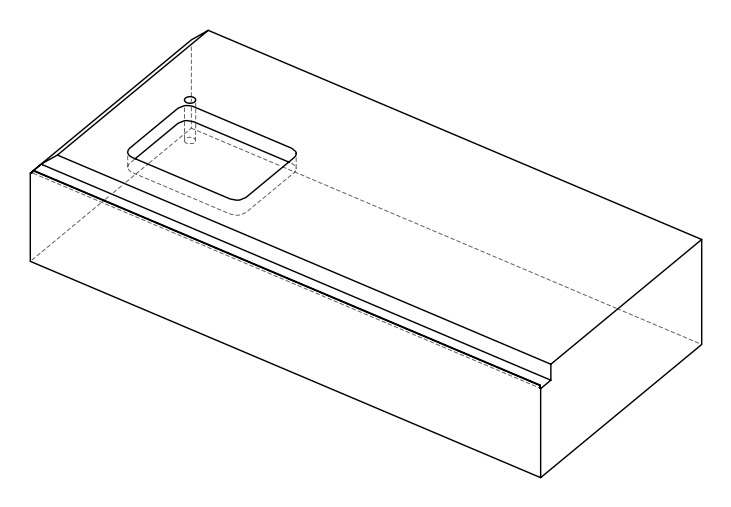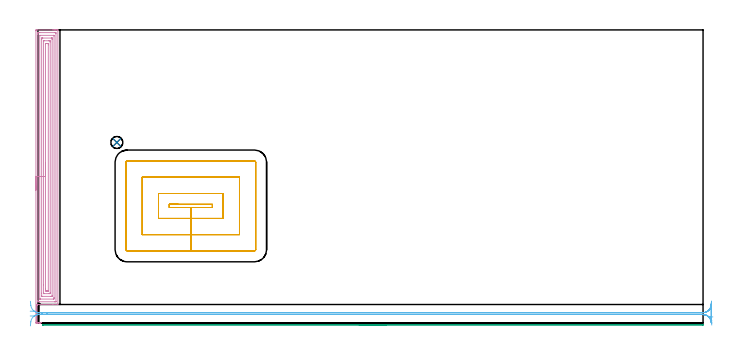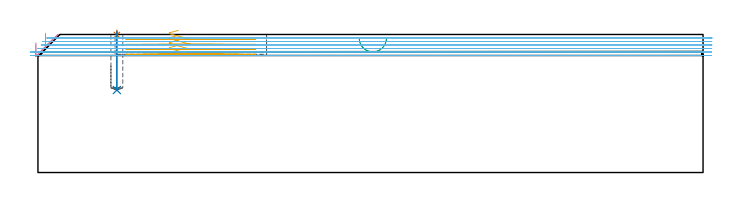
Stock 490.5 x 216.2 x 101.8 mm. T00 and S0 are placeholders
(PLAN: 6 operations, 4 tool changes, 33.3 min)
(1 SPOT_DRILL | STEP1POCKET | NXT0321_9005460120000 | 0.03 min | 1 mm3)
(2 DRILL_BLIND_HOLE_INTO_CENTER | STEP1POCKET | NXT0301_059 | 0.17 min | 2407 mm3)
(3 AREA_MILL | FG_CHAMFER_SURFACE | UGT0205_001 | 4.03 min | 36240 mm3)
(4 AREA_MILL_1 | FG_CHAMFER_SURFACE_1 | UGT0205_001 | 10.17 min | 27515 mm3)
(5 MILL_RECTANGULAR_POCKET | POCKET_RECTANGULAR_STRAIGHT | UGT0201_010 | Follow Part, ap 4, ae 75% | 6.7 min | 133413 mm3)
(6 MILL_RECTANGULAR_SLOT | SLOT_RECTANGULAR | UGT0201_102 | Follow Part, ap 3, ae 75% | 12.23 min | 66564 mm3)
(TOOL NXT0321_9005460120000 | NC Spot Drill, 142deg, 12mm, Carbide, Uncoated | D12 PA142 FL30 Z2)
(TOOL NXT0301_059 | Carbide Drill 8.8mm [860.1-0880-026A1-MM 2214] | D8.8 PA140 FL47 Z2)
(TOOL UGT0205_001 | Chamfer Mill 20 x 3 x 45 deg. | D20 FL50 Z2)
(TOOL UGT0201_010 | End Mill 16 mm | D16 FL22 Z2)
(TOOL UGT0201_102 | End Mill 12 mm | D12 FL16 Z2)
(OP 1 SPOT_DRILL)
G17 G21 G94 G90
T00 M6
G54
G17 G0 G90 X58.2 Y133.2 S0 M3
G43 Z111.8 H0
G94 G81 G98 Z101.421 F250. R104.8
G80
M5
M2
(OP 2 DRILL_BLIND_HOLE_INTO_CENTER)
G17 G21 G94 G90
T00 M6
G54
G17 G0 G90 X58.2 Y133.2 S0 M3
G43 Z111.8 H1
G94 G81 G98 Z60.8 F250. R103.8
G80
M5
M2
(OP 3 AREA_MILL)
G17 G21 G94 G90
T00 M6
G54
G17 G0 G90 X256.95 Y-1.5 S1061 M3
G43 Z111.8 H0
Z99.
G94 G1 X256.912 Z98.128 F250.
X256.798 Z97.264
X256.609 Z96.412
X256.347 Z95.58
X256.013 Z94.774
X255.61 Z94.
X255.142 Z93.264
X254.61 Z92.572
X254.021 Z91.929
X253.378 Z91.34
X252.686 Z90.808
X251.95 Z90.34
X251.176 Z89.937
X250.37 Z89.603
X249.538 Z89.341
X248.686 Z89.152
X247.822 Z89.038
X246.95 Z89.
X3.569
X3.494 Y-1.499 Z89.001
X3.426 Y-1.492
X3.408 Y-1.489 Z89.003
X3.55 Y-1.35 Z89.149
X3.569 Y-1.331 Z89.168
X3.694 Y-1.205 Z89.291
X4.015 Y-1.2 Z89.3
X490.332
X490.486 Y-1.203 Z89.288
X490.49 Y-1.253 Z89.238
X490.496 Y-1.491 Z89.005
X490.442 Y-1.496 Z89.004
X490.332 Y-1.5 Z89.
X246.95
X246.078 Z89.038
X245.214 Z89.152
X244.362 Z89.341
X243.53 Z89.603
X242.724 Z89.937
X241.95 Z90.34
X241.214 Z90.808
X240.522 Z91.34
X239.879 Z91.929
X239.29 Z92.572
X238.758 Z93.264
X238.29 Z94.
X237.887 Z94.774
X237.553 Z95.58
X237.291 Z96.412
X237.102 Z97.264
X236.988 Z98.128
X236.95 Z99.
G0 Z111.8
M5
M2
(OP 4 AREA_MILL_1)
G17 G21 G94 G90
T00 M6
G54
G17 G0 G90 X-1.5 Y98.1 S1061 M3
G43 Z111.8 H0
Z95.6
G94 G1 Y98.138 Z94.728 F250.
Y98.252 Z93.864
Y98.441 Z93.012
Y98.703 Z92.18
Y99.037 Z91.374
Y99.44 Z90.6
Y99.908 Z89.864
Y100.44 Z89.172
Y101.029 Z88.529
Y101.672 Z87.94
Y102.364 Z87.408
Y103.1 Z86.94
Y103.874 Z86.537
Y104.68 Z86.203
Y105.512 Z85.941
Y106.363 Z85.752
Y107.228 Z85.638
Y108.1 Z85.6
Y215.599
X-1.496 Y215.944 Z85.602
X-1.492 Y216.19 Z85.606
X-1.242 Y216.2 Z85.856
X10.888 Z97.983
X11.486 Z98.58
X12.067 Z99.164
X12.375 Z99.471
X12.955 Z100.051
X13.263 Z100.358
X13.879 Z100.978
X14.32 Z101.419
X14.665 Y216.193 Z101.757
X14.697 Y216.19 Z101.788
X14.7 Y216.045 Z101.8
Y13.982
X14.696 Y13.709 Z101.79
X14.634 Y13.7 Z101.729
X10.924 Z98.023
X-0.8 Z86.3
Y13.166
X-0.797 Y13.09 Z86.296
X-0.789 Y12.952 Z86.288
Y12.897 Z86.287
X-0.8 Y12.842 Z86.3
Y0.3
X-0.3 Y0.298 Z86.8
X-0.296 Y0.296 Z86.803
X-0.294
X-0.063 Y0.297 Z87.033
X0.546 Y0.295 Z87.642
X0.825 Y0.294 Z87.921
X1.372 Y0.292 Z88.471
X1.714 Y0.288 Z88.813
X1.806 Y0.284 Z88.905
X1.946 Y0.271 Z89.045
X2.158 Y0.242 Z89.255
X2.189 Y0.238 Z89.284
X2.191 Y0.234 Z89.285
X2.19 Y0.232
X2.185 Y0.227 Z89.28
X2.072 Y0.155 Z89.17
X1.843 Y0.016 Z88.941
X1.714 Y0.014 Z88.813
X1.127 Y0.007 Z88.226
X-0.366 Y0.003 Z86.731
X-1.259 Y0. Z85.838
X-1.491 Y0.002 Z85.605
X-1.5 Y0.43 Z85.6
Y108.1
X-0.086 Z87.014
Y212.923
X-0.085 Y213.815 Z87.015
X-0.084 Y213.836 Z87.016
X-0.063 Y214.19 Z87.037
X0.444 Y214.198 Z87.544
X0.825 Y214.199 Z87.925
X1.331 Y214.2 Z88.431
X12.375 Y214.199 Z99.475
X12.883 Y214.197 Z99.983
X13.263 Y214.19 Z100.363
X13.284 Y213.815 Z100.384
X13.285 Y213.793 Z100.385
Y15.766
X13.284 Y15.745 Z100.384
X13.28 Y15.724 Z100.38
X13.275 Y15.71 Z100.375
X13.263 Y15.708 Z100.363
X12.441 Y15.7 Z99.541
X12.375 Z99.475
X0.892 Z87.992
X0.001 Y15.702 Z87.101
X-0.063 Y15.707 Z87.037
X-0.078 Y15.71 Z87.022
X-0.083 Y15.744 Z87.017
X-0.085 Y15.766 Z87.015
Y15.789
X-0.086 Y16.659 Z87.014
Y108.1
X1.328 Z88.428
X1.329 Y212.031 Z88.429
X1.331 Y212.127 Z88.431
X1.333 Y212.175 Z88.433
X1.335 Y212.19 Z88.435
X1.377 Y212.193 Z88.477
X1.547 Y212.199 Z88.647
X11.486 Z98.586
X11.654 Y212.198 Z98.754
X11.767 Y212.194 Z98.867
X11.854 Y212.19 Z98.954
X11.865 Y212.177 Z98.965
X11.867 Y212.159 Z98.967
X11.869 Y212.031 Z98.969
X11.871 Y211.644 Z98.971
Y18.949
X11.868 Y18.443 Z98.968
X11.865 Y18.063 Z98.965
X11.849 Y17.71 Z98.949
X11.486 Y17.703 Z98.586
X11.337 Y17.701 Z98.437
X1.714 Z88.814
X1.563 Y17.702 Z88.663
X1.369 Y17.71 Z88.469
X1.334 Y17.718 Z88.434
X1.332 Y17.74 Z88.432
X1.33 Y17.768 Z88.43
X1.329 Y17.937 Z88.429
X1.328 Y108.1 Z88.428
X2.743 Z89.843
Y209.213
X2.744 Y209.355 Z89.844
X2.749 Y210.099 Z89.849
X2.76 Y210.19 Z89.86
X2.859 Y210.193 Z89.959
X3.07 Y210.197 Z90.17
X3.491 Y210.2 Z90.591
X3.537 Z90.637
X9.756 Z96.856
X10.148 Y210.198 Z97.248
X10.344 Y210.194 Z97.444
X10.441 Y210.19 Z97.541
X10.451 Y210.184 Z97.551
X10.453 Y210.168 Z97.553
X10.455 Y210.132 Z97.555
X10.457 Y209.496 Z97.557
Y209.355
Y20.227
X10.455 Y19.852 Z97.555
X10.453 Y19.758 Z97.553
X10.451 Y19.719 Z97.551
X10.408 Y19.71 Z97.508
X10.231 Y19.703 Z97.331
X9.709 Y19.701 Z96.809
X9.346 Y19.7 Z96.446
X3.126 Y19.701 Z90.226
X2.82 Y19.708 Z89.92
X2.75 Y19.71 Z89.85
X2.748 Y19.829 Z89.848
X2.744 Y20.085 Z89.844
X2.743 Y22.011 Z89.843
Y108.1
X4.157 Z91.257
Y207.793
X4.16 Y208.016 Z91.26
X4.164 Y208.163 Z91.264
X4.169 Y208.191 Z91.269
X4.184 Y208.194 Z91.284
X4.222 Y208.197 Z91.322
X4.379 Y208.199 Z91.479
X4.64 Y208.2 Z91.74
X7.933 Z95.033
X8.195 Y208.199 Z95.295
X8.821 Y208.193 Z95.921
X9.023 Y208.19 Z96.123
X9.036 Y207.793 Z96.136
X9.041 Y207.57 Z96.141
X9.043 Y207.348 Z96.143
Y22.68
X9.041 Y22.011 Z96.141
X9.039 Y21.792 Z96.139
X9.036 Y21.723 Z96.136
X8.975 Y21.71 Z96.075
X8.821 Y21.706 Z95.921
X8.242 Y21.7 Z95.342
X4.379 Z91.479
X4.276 Y21.702 Z91.376
X4.194 Y21.706 Z91.294
X4.171 Y21.709 Z91.271
X4.164 Y21.728 Z91.264
X4.161 Y21.788 Z91.261
X4.158 Y22.011 Z91.258
X4.157 Y28.228 Z91.257
Y108.1
X5.571 Z92.671
X5.572 Y205.786 Z92.672
X5.574 Y206.08 Z92.674
X5.576 Y206.152 Z92.676
X5.577 Y206.181 Z92.677
X5.607 Y206.19 Z92.707
X5.747 Y206.197 Z92.847
X6.156 Y206.199 Z93.256
X6.632 Y206.2 Z93.732
X7.044 Y206.199 Z94.144
X7.524 Y206.197 Z94.624
X7.61 Y206.19 Z94.71
X7.622 Y206.185 Z94.722
X7.624 Y206.158 Z94.724
X7.627 Y206.093 Z94.727
X7.628 Y205.786 Z94.728
X7.629 Y205.199 Z94.729
X7.628 Y24.101 Z94.728
X7.626 Y23.795 Z94.726
X7.624 Y23.724 Z94.724
X7.623 Y23.713 Z94.723
X7.551 Y23.708 Z94.651
X7.424 Y23.704 Z94.524
X7.234 Y23.701 Z94.334
X7.139 Y23.7 Z94.239
X6.251 Z93.351
X6.156 Y23.701 Z93.256
X6.061 Y23.702 Z93.161
X5.871 Y23.709 Z92.971
X5.578 Y23.721 Z92.678
X5.577 Y23.795 Z92.677
X5.572 Y24.382 Z92.672
X5.571 Y24.688 Z92.671
Y25.275
Y108.1
Y108.972 Z92.709
Y109.836 Z92.823
Y110.688 Z93.012
Y111.52 Z93.274
Y112.326 Z93.608
Y113.1 Z94.011
Y113.836 Z94.48
Y114.528 Z95.011
Y115.171 Z95.6
Y115.76 Z96.243
Y116.291 Z96.935
Y116.76 Z97.671
Y117.163 Z98.445
Y117.497 Z99.251
Y117.759 Z100.083
Y117.948 Z100.935
Y118.062 Z101.8
Y118.1 Z102.671
G0 Z111.8
M5
M2
(OP 5 MILL_RECTANGULAR_POCKET)
G17 G21 G94 G90
T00 M6
G54
G17 G0 G90 X103.468 Y87.6 S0 M3
G43 Z111.8 H0
Z104.8
G94 G1 X96.9 Z103.04 F250.
Y85.2 Z102.397
X112.75 Z98.15
X128.6 F500.
Y87.6
X96.9
Y85.2
X112.75
Y77.2
X136.6
Y95.6
X88.9
Y77.2
X112.75
Y65.2
X148.6
Y107.6
X76.9
Y65.2
X112.75
Y53.2
X159.6
G3 X160.6 Y54.2 R1.
G1 Y118.6
G3 X159.6 Y119.6 R1.
G1 X65.9
G3 X64.9 Y118.6 R1.
G1 Y54.2
G3 X65.9 Y53.2 R1.
G1 X112.75
X113.75
G0 X103.468 Y87.6 Z101.15
G1 X96.9 Z99.39 F250.
Y85.2 Z98.747
X112.75 Z94.5
X128.6 F500.
Y87.6
X96.9
Y85.2
X112.75
Y77.2
X136.6
Y95.6
X88.9
Y77.2
X112.75
Y65.2
X148.6
Y107.6
X76.9
Y65.2
X112.75
Y53.2
X159.6
G3 X160.6 Y54.2 R1.
G1 Y118.6
G3 X159.6 Y119.6 R1.
G1 X65.9
G3 X64.9 Y118.6 R1.
G1 Y54.2
G3 X65.9 Y53.2 R1.
G1 X112.75
X113.75
G0 X103.468 Y87.6 Z97.5
G1 X96.9 Z95.74 F250.
Y85.2 Z95.097
X112.75 Z90.85
X128.6 F500.
Y87.6
X96.9
Y85.2
X112.75
Y77.2
X136.6
Y95.6
X88.9
Y77.2
X112.75
Y65.2
X148.6
Y107.6
X76.9
Y65.2
X112.75
Y53.2
X159.6
G3 X160.6 Y54.2 R1.
G1 Y118.6
G3 X159.6 Y119.6 R1.
G1 X65.9
G3 X64.9 Y118.6 R1.
G1 Y54.2
G3 X65.9 Y53.2 R1.
G1 X112.75
X113.75
G0 X103.468 Y87.6 Z93.85
G1 X96.9 Z92.09 F250.
Y85.2 Z91.447
X112.75 Z87.2
X128.6 F500.
Y87.6
X96.9
Y85.2
X112.75
Y77.2
X136.6
Y95.6
X88.9
Y77.2
X112.75
Y65.2
X148.6
Y107.6
X76.9
Y65.2
X112.75
Y53.2
X159.6
G3 X160.6 Y54.2 R1.
G1 Y118.6
G3 X159.6 Y119.6 R1.
G1 X65.9
G3 X64.9 Y118.6 R1.
G1 Y54.2
G3 X65.9 Y53.2 R1.
G1 X112.75
X113.75
G0 Z111.8
M5
M2
(OP 6 MILL_RECTANGULAR_SLOT)
G17 G21 G94 G90
T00 M6
G54
G17 G0 G90 X496.77 Y16.086 S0 M3
G43 Z111.8 H0
Z99.217
G94 G1 X496.47 Y13.101 F250.
G2 X490.5 Y7.7 R6. F500.
G1 X6.491
G3 X6.935 Y6.3 R6.
G1 X490.5
G2 X494.735 Y4.55 R6.
G1 X497.735 F250.
G0 X496.77 Y16.086 Z96.633
G1 X496.47 Y13.101
G2 X490.5 Y7.7 R6. F500.
G1 X3.2
G3 X3.349 Y6.3 R6.
G1 X490.5
G2 X495.249 Y3.967 R6.
G1 X497.083 Y1.592 F250.
G0 X496.77 Y16.086 Z94.05
G1 X496.47 Y13.101
G2 X490.5 Y7.7 R6. F500.
G1 X2.45
Y6.3
X490.5
G2 X496.01 Y2.675 R6.
G1 X497.197 Y-0.08 F250.
G0 X496.77 Y16.086 Z91.467
G1 X496.47 Y13.101
G2 X490.5 Y7.7 R6. F500.
G1 X0.7
G2 X-0.133 Y7.758 R6.
G1 Y6.242
G2 X0.7 Y6.3 R6.
G1 X490.5
G2 X496.386 Y1.466 R6.
G1 X496.969 Y-1.477 F250.
G0 Z111.8
X-5.717 Y5.232
Z88.883
G1 X-2.717
G2 X0.7 Y6.3 R6. F500.
G1 X490.5
G2 X496.49 Y0.646 R6.
G1 X496.5
Y13.354
X496.49
G2 X490.5 Y7.7 R6.
G1 X0.7
G2 X-2.717 Y8.768 R6.
G1 X-5.717 F250.
G0 X-5.574 Y-2.075 Z86.3
G1 X-5.269 Y0.909
G2 X0.7 Y6.3 R6. F500.
G1 X490.5
G2 X496.49 Y0.646 R6.
G1 X496.5
Y13.354
X496.49
G2 X490.5 Y7.7 R6.
G1 X0.7
G2 X-5.269 Y13.09 R6.
G1 X-5.574 Y16.075 F250.
G0 Z111.8
M5
M2
